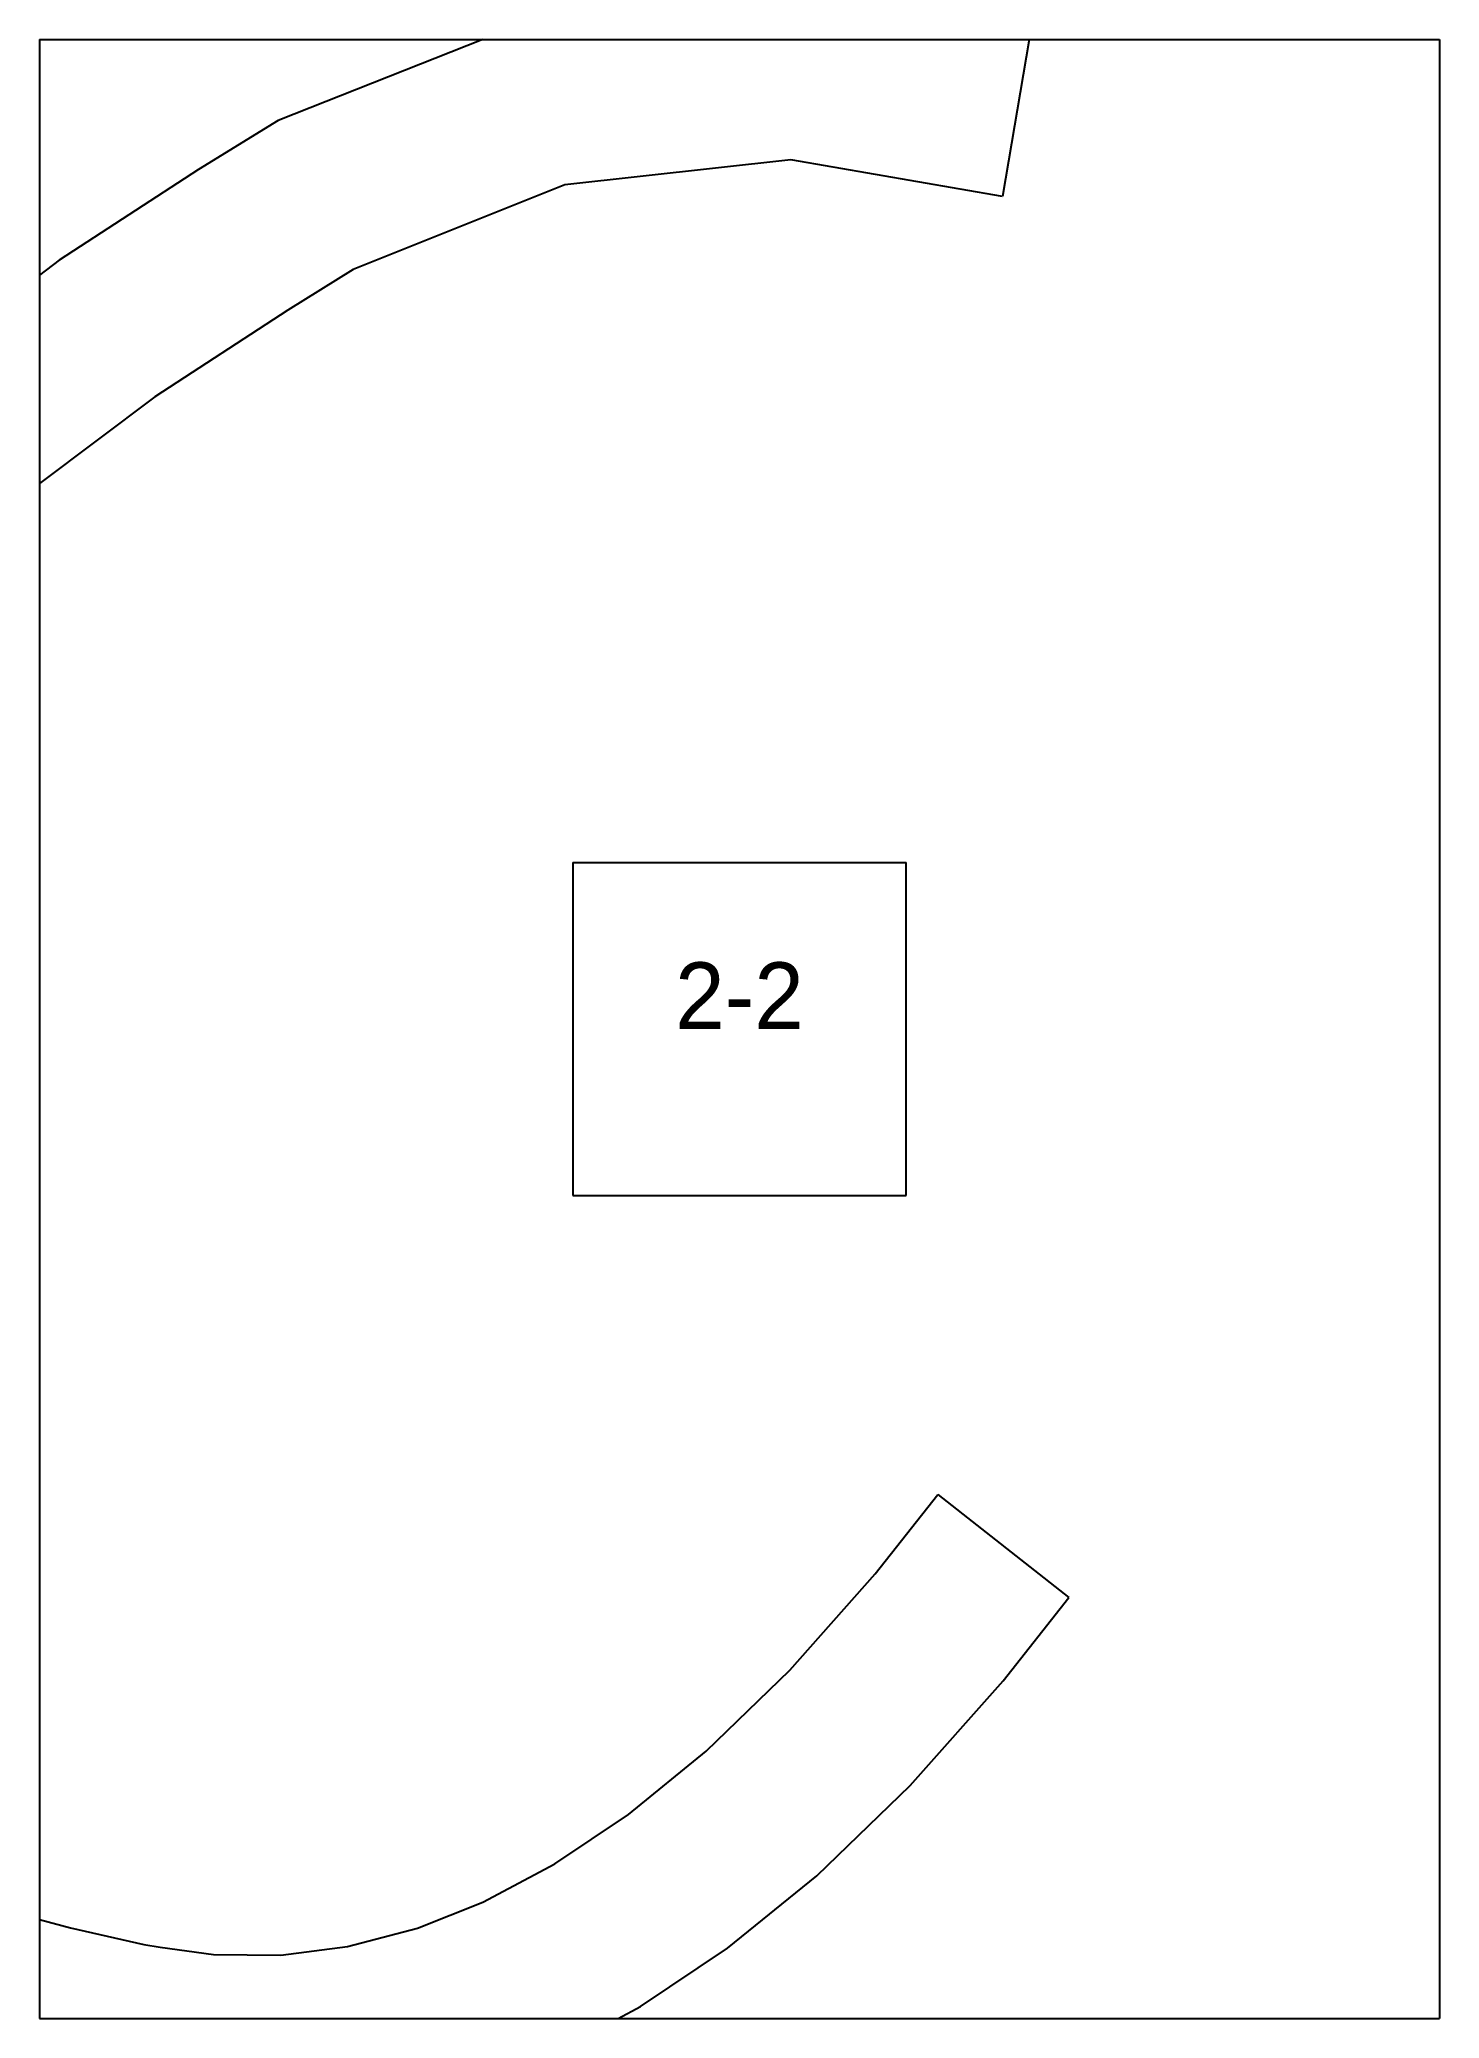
# Paper-space layout 'Plan 2-2' of a CAD drawing. Header units: metres, sheet in millimetres. Extents: x 0 to 210, y 0 to 297.
# The model-space entities are those that its viewports show. They can reach past a viewport. Long polylines and large blocks are cut down to what shows.
import ezdxf
from ezdxf.enums import TextEntityAlignment as Align

# ---------------------------------------------------------------- set-up
doc = ezdxf.new("R2010")
doc.units = ezdxf.units.M
for name, color, linetype in [('default', 7, 'Continuous'), ('TEXTLAYER', 7, 'Continuous'), ('VIEWPORTS', 7, 'Continuous')]:
    doc.layers.add(name, color=color, linetype=linetype)

msp = doc.modelspace()

# ---------------------------------------------------------------- linework, layer by layer
at = {"color": 9}
for p, q in [((210, 0), (210, -297)), ((210, 0), (210, -297)), ((420, 0), (420, -297)), ((420, 0), (420, -297)), ((0, -297), (210, -297)), ((0, -297), (210, -297)), ((210, -297), (420, -297)), ((210, -297), (210, -594)), ((210, -297), (420, -297)), ((210, -297), (210, -594)), ((420, -297), (630, -297)), ((420, -297), (420, -594)), ((420, -297), (630, -297)), ((420, -297), (420, -594)), ((290, -420.5), (340, -420.5)), ((290, -420.5), (290, -470.5)), ((340, -470.5), (340, -420.5)), ((290, -470.5), (340, -470.5)), ((0, -594), (210, -594)), ((0, -594), (210, -594)), ((210, -594), (420, -594)), ((210, -594), (210, -891)), ((210, -594), (420, -594)), ((210, -594), (210, -891)), ((420, -594), (630, -594)), ((420, -594), (420, -891)), ((420, -594), (630, -594)), ((420, -594), (420, -891))]:
    msp.add_line(p, q, dxfattribs=at)
at = {"layer": 'default', "color": 7, "linetype": 'Continuous'}
for p, q in [((358.62, -295.89), (323.42, -290.04)), ((282.73, -294.53), (245.8, -309.17)), ((358.62, -295.89), (354.46, -320.54)), ((245.8, -309.17), (233.86, -316.52)), ((233.86, -316.52), (212.94, -330.13)), ((322.71, -315.03), (288.78, -318.79)), ((354.46, -320.54), (322.71, -315.03)), ((288.78, -318.79), (257.05, -331.5)), ((212.94, -330.13), (184.1, -351.89)), ((257.05, -331.5), (247.26, -337.63)), ((247.26, -337.63), (227.29, -350.6)), ((227.29, -350.6), (199.86, -371.29)), ((335.37, -527.29), (344.77, -515.35)), ((344.77, -515.35), (364.41, -530.82)), ((344.77, -515.35), (344.77, -515.35)), ((322.57, -541.73), (335.37, -527.29)), ((354.55, -543.33), (364.41, -530.82)), ((364.41, -530.82), (364.41, -530.82)), ((309.99, -553.9), (322.57, -541.73)), ((340.62, -559.02), (354.55, -543.33)), ((298.35, -563.37), (309.99, -553.9)), ((326.58, -572.59), (340.62, -559.02)), ((287.3, -570.78), (298.35, -563.37)), ((276.49, -576.54), (287.3, -570.78)), ((313.22, -583.47), (326.58, -572.59)), ((203.41, -577.37), (214.62, -580.42)), ((266.71, -580.43), (276.49, -576.54)), ((214.62, -580.42), (225.64, -582.89)), ((256.21, -583.23), (266.71, -580.43)), ((225.64, -582.89), (228.09, -583.3)), ((228.09, -583.3), (236.08, -584.42)), ((236.08, -584.42), (246.17, -584.51)), ((246.17, -584.51), (256.21, -583.23)), ((300.15, -592.23), (313.22, -583.47)), ((286.99, -599.22), (300.15, -592.23))]:
    msp.add_line(p, q, dxfattribs=at)

# ---------------------------------------------------------------- texts
at = {"layer": 'TEXTLAYER', "color": 1}
msp.add_text('2-2', height=10, dxfattribs=at).set_placement((315, -445.5), align=Align.CENTER)

psp = doc.layouts.new('Plan 2-2')

# ---------------------------------------------------------------- viewports
at = {"layer": 'VIEWPORTS'}
psp.add_viewport(center=(105, 148.5), size=(210, 297), view_center_point=(315, -445.5), view_height=297, dxfattribs=at)

doc.saveas('drawing.dxf')
